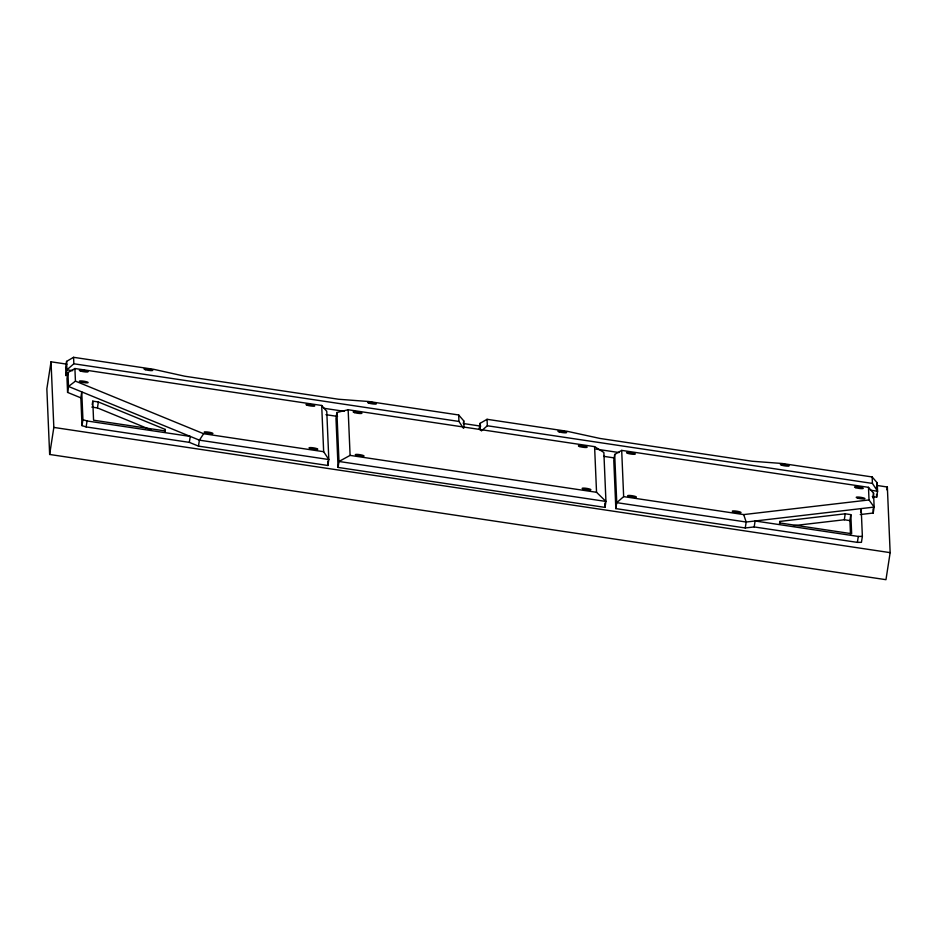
<?xml version="1.0" encoding="UTF-8"?>
<svg xmlns="http://www.w3.org/2000/svg" width="937" height="937" viewBox="0 0 937 937"><rect width="100%" height="100%" fill="white"/><g stroke="black" fill="none" stroke-linecap="round" stroke-linejoin="round"><path stroke-width="1.41" d="M66.949 364.177L51.031 361.799L46.85 388.843L49.649 454.468L885.969 579.687L890.15 552.643L887.351 487.017L877.231 485.495M49.649 454.468L53.831 427.424L51.031 361.799M66.586 361.377L65.66 367.327L66.023 375.76L66.937 369.81L66.586 361.377L73.566 357.313L153.668 369.307L184.765 376.217L338.608 399.256L368.78 401.516L458.673 414.974L463.733 420.842L464.038 427.869M67.909 372.586L66.995 378.536L67.581 392.404L80.84 397.85L82.023 425.632L86.145 426.921L189.333 442.369L198.468 446.117L327.891 465.49L328.817 459.54L326.767 411.343L321.696 405.475L74.901 368.522L67.909 372.586L68.506 386.454L67.581 392.404M80.84 397.85L81.753 391.9L82.936 419.682L82.023 425.632M86.145 426.921L87.059 420.971L82.936 419.682M92.201 404.702L92.763 401.141L98.373 401.973L165.205 429.404L165.275 430.95L93.571 420.209L92.763 401.141M150.916 429.872L97.448 407.923L98.373 401.973M164.842 431.781L165.205 429.404M189.333 442.369L190.258 436.419L87.059 420.971M198.468 446.117L199.394 440.167L203.645 433.737L323.663 451.704L328.817 459.54L199.394 440.167L68.506 386.454L75.44 381.136L74.901 368.522M336.898 412.491L335.985 418.441L338.07 467.422L605.033 507.397L605.946 501.447L603.861 452.466L594.597 446.644L348.154 409.75L336.898 412.491L338.983 461.472L338.07 467.422M463.37 423.219L463.733 420.842M479.147 429.31L480.06 423.36L487.053 419.296L567.213 431.301L600.067 438.469L752.095 461.238L782.254 463.499L872.148 476.956L877.219 482.824L877.571 491.257L876.657 497.207L872.324 496.551M860.26 514.542L873.225 513.031L874.139 507.081L873.553 493.202L868.482 487.334L621.688 450.381L614.695 454.457L613.782 460.407L615.832 508.604L745.255 527.976L754.18 526.934L857.378 542.382L861.443 542.336L862.368 536.386L861.185 508.592L860.634 512.164M615.832 508.604L616.757 502.654L614.695 454.457M745.255 527.976L746.18 522.026L743.685 514.589L623.655 496.622L616.757 502.654L746.18 522.026L874.139 507.081L869.021 499.948L868.482 487.334M754.18 526.934L755.105 520.984L858.304 536.433L862.368 536.386M779.514 523.806L779.877 521.429L845.221 513.804L850.831 514.636L851.651 533.715L779.947 522.975L779.877 521.429M793.475 525.68L844.307 519.754L845.221 513.804M850.491 534.207L849.918 520.585L850.831 514.636M857.378 542.382L858.304 536.433M872.815 497.969L873.553 493.202M876.482 487.591L877.219 482.824M886.917 489.864L887.351 487.017M463.358 428.15L458.943 421.439L73.847 363.779L66.937 369.81L72.711 370.677M481.407 430.926L487.334 425.761L872.429 483.422L877.571 491.257L870.356 490.168M350.098 455.394L338.983 461.472L605.946 501.447L596.541 492.288L350.098 455.394L348.154 409.75M743.685 514.589L869.021 499.948M463.405 423.536L480.775 426.136M324.003 408.298L344.23 411.32M595.955 449.092L619.064 452.548M325.971 414.681L337.531 416.415M603.697 456.331L613.805 457.853M91.838 407.091L97.448 407.923M844.307 519.754L849.918 520.585M53.831 427.424L890.15 552.643M75.44 381.136L203.645 433.737M876.54 494.396L876.657 497.207M872.148 476.956L872.429 483.422M873.038 508.873L873.225 513.031M621.688 450.381L623.655 496.622M604.845 503.075L605.033 507.397M594.597 446.644L596.541 492.288M487.053 419.296L487.334 425.761M480.06 423.36L480.365 430.388M458.673 414.974L458.943 421.439M327.704 461.109L327.891 465.49M321.696 405.475L323.663 451.704M73.566 357.313L73.847 363.779M354.467 412.596A4.439 0.703 8.8 0 0 361.787 413.369A4.439 0.703 8.8 0 0 356.388 411.694A4.439 0.703 8.8 0 0 354.467 412.596M310.323 448.577A4.439 0.703 8.8 0 0 317.643 449.35A4.439 0.703 8.8 0 0 312.232 447.675A4.439 0.703 8.8 0 0 310.323 448.577M628.926 496.434A4.439 0.703 8.8 0 0 636.246 497.207A4.439 0.703 8.8 0 0 630.835 495.532A4.439 0.703 8.8 0 0 628.926 496.434M80.687 381.933A4.439 0.703 8.8 0 0 88.008 382.706A4.439 0.703 8.8 0 0 82.597 381.031A4.439 0.703 8.8 0 0 80.687 381.933M80.652 371.075A4.439 0.703 8.8 0 0 87.973 371.86A4.439 0.703 8.8 0 0 82.573 370.174A4.439 0.703 8.8 0 0 80.652 371.075M307.301 405.264A4.439 0.703 8.8 0 0 314.621 406.037A4.439 0.703 8.8 0 0 309.21 404.362A4.439 0.703 8.8 0 0 307.301 405.264M857.519 498.039A4.439 0.703 8.8 0 0 864.839 498.812A4.439 0.703 8.8 0 0 859.428 497.137A4.439 0.703 8.8 0 0 857.519 498.039M583.435 489.102A4.439 0.703 8.8 0 0 590.755 489.887A4.439 0.703 8.8 0 0 585.356 488.2A4.439 0.703 8.8 0 0 583.435 489.102M579.698 446.574A4.439 0.703 8.8 0 0 587.019 447.359A4.439 0.703 8.8 0 0 581.619 445.672A4.439 0.703 8.8 0 0 579.698 446.574M205.461 432.882A4.439 0.703 8.8 0 0 212.781 433.667A4.439 0.703 8.8 0 0 207.382 431.98A4.439 0.703 8.8 0 0 205.461 432.882M781.669 465.209A4.439 0.703 8.8 0 0 788.989 465.982A4.439 0.703 8.8 0 0 783.59 464.307A4.439 0.703 8.8 0 0 781.669 465.209M559.202 431.887A4.439 0.703 8.8 0 0 566.522 432.671A4.439 0.703 8.8 0 0 561.111 430.985A4.439 0.703 8.8 0 0 559.202 431.887M368.932 403.156A4.439 0.703 8.8 0 0 376.252 403.929A4.439 0.703 8.8 0 0 370.841 402.254A4.439 0.703 8.8 0 0 368.932 403.156M145.364 369.682A4.439 0.703 8.8 0 0 152.684 370.466A4.439 0.703 8.8 0 0 147.285 368.78A4.439 0.703 8.8 0 0 145.364 369.682M356.587 455.382A4.439 0.703 8.8 0 0 363.907 456.155A4.439 0.703 8.8 0 0 358.496 454.48A4.439 0.703 8.8 0 0 356.587 455.382M855.809 487.72A4.439 0.703 8.8 0 0 863.129 488.493A4.439 0.703 8.8 0 0 857.73 486.818A4.439 0.703 8.8 0 0 855.809 487.72M627.849 453.391A4.439 0.703 8.8 0 0 635.169 454.164A4.439 0.703 8.8 0 0 629.758 452.489A4.439 0.703 8.8 0 0 627.849 453.391M733.577 511.918A4.439 0.703 8.8 0 0 740.898 512.691A4.439 0.703 8.8 0 0 735.486 511.016A4.439 0.703 8.8 0 0 733.577 511.918"/></g></svg>
